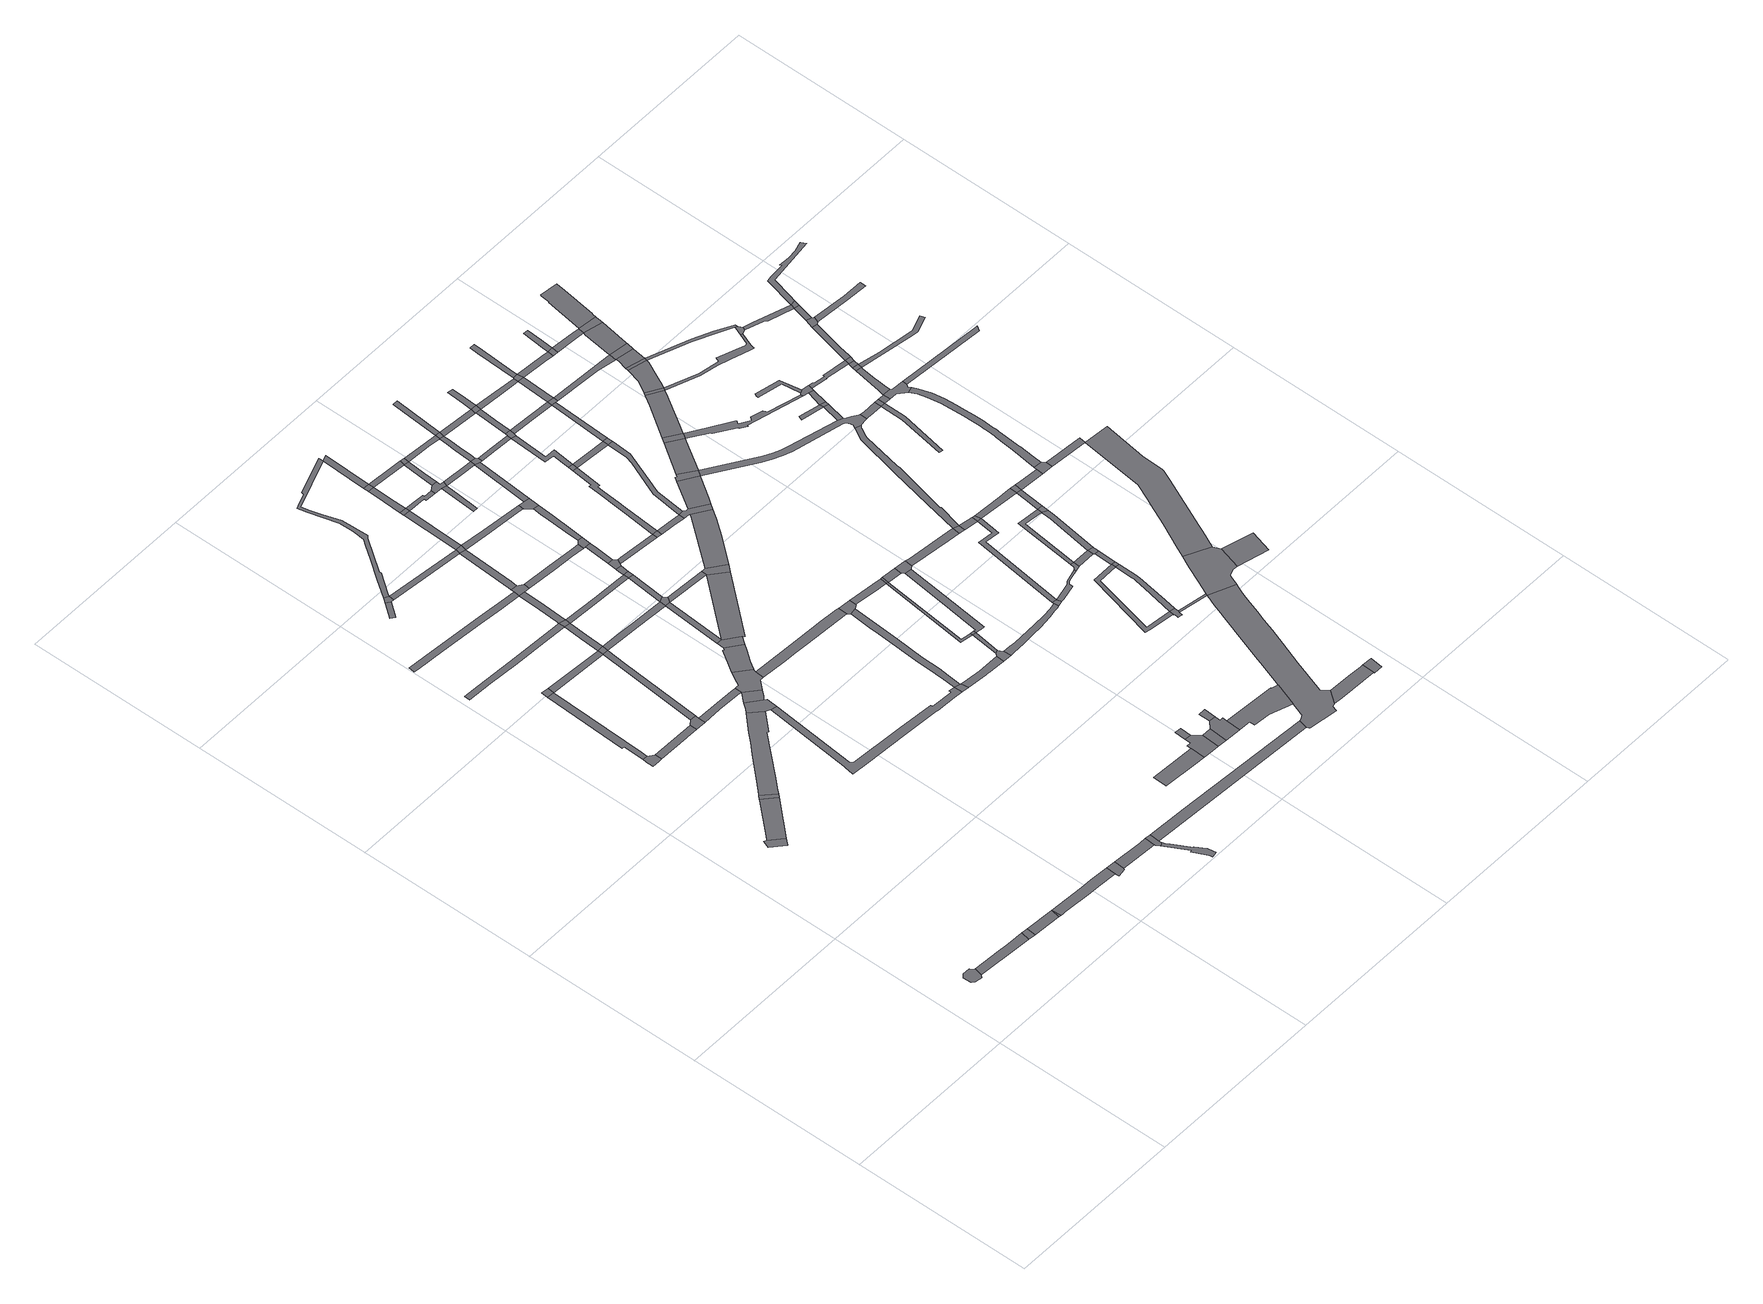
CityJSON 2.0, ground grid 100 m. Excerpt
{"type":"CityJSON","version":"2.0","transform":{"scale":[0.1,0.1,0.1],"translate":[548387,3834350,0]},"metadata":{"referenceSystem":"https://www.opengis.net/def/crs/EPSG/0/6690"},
"CityObjects":{
"road1":{"type":"Road","geometry":[{"type":"MultiSurface","lod":"1","boundaries":[[[0,1,2,3,4,5,6,7,8]]]}]},
"road2":{"type":"Road","attributes":{"RoadStructureAttribute.sectionType":"1"},"geometry":[{"type":"MultiSurface","lod":"1","boundaries":[[[9,10,6,5,11,12,13]]]}]},
"road3":{"type":"Road","geometry":[{"type":"MultiSurface","lod":"1","boundaries":[[[13,12,14,15]]]}]},
"road4":{"type":"Road","geometry":[{"type":"MultiSurface","lod":"1","boundaries":[[[16,17,18,19,20]]]}]},
"road5":{"type":"Road","attributes":{"RoadStructureAttribute.sectionType":"1"},"geometry":[{"type":"MultiSurface","lod":"1","boundaries":[[[15,14,21,22]]]}]},
"road6":{"type":"Road","geometry":[{"type":"MultiSurface","lod":"1","boundaries":[[[22,21,23]]]}]},
"road7":{"type":"Road","attributes":{"RoadStructureAttribute.sectionType":"1"},"geometry":[{"type":"MultiSurface","lod":"1","boundaries":[[[24,25,26,27,20,19,28,29]]]}]},
"road8":{"type":"Road","geometry":[{"type":"MultiSurface","lod":"1","boundaries":[[[30,31,32,33,34,35,36]]]}]},
"road9":{"type":"Road","geometry":[{"type":"MultiSurface","lod":"1","boundaries":[[[37,24,29,38]]]}]},
"road10":{"type":"Road","attributes":{"RoadStructureAttribute.sectionType":"1"},"geometry":[{"type":"MultiSurface","lod":"1","boundaries":[[[39,40,41,22,23,42,43,44,45,46,47]]]}]},
"road11":{"type":"Road","attributes":{"RoadStructureAttribute.sectionType":"1"},"geometry":[{"type":"MultiSurface","lod":"1","boundaries":[[[48,49,50,30,36,51,52]]]}]},
"road12":{"type":"Road","attributes":{"RoadStructureAttribute.sectionType":"1"},"geometry":[{"type":"MultiSurface","lod":"1","boundaries":[[[35,34,53,54,55,56]]]}]},
"road13":{"type":"Road","geometry":[{"type":"MultiSurface","lod":"1","boundaries":[[[57,58,48,52,59]]]}]},
"road14":{"type":"Road","attributes":{"RoadStructureAttribute.sectionType":"1"},"geometry":[{"type":"MultiSurface","lod":"1","boundaries":[[[60,61,62,63,64,65,37,38,66,67,68,69,70]]]}]},
"road15":{"type":"Road","geometry":[{"type":"MultiSurface","lod":"1","boundaries":[[[47,46,71,72,73,74]]]}]},
"road16":{"type":"Road","geometry":[{"type":"MultiSurface","lod":"1","boundaries":[[[75,56,55,76,77,78]]]}]},
"road17":{"type":"Road","attributes":{"RoadStructureAttribute.sectionType":"1"},"geometry":[{"type":"MultiSurface","lod":"1","boundaries":[[[79,80,81,82,83,84,85,86,87,88]]]}]},
"road18":{"type":"Road","attributes":{"RoadStructureAttribute.sectionType":"1"},"geometry":[{"type":"MultiSurface","lod":"1","boundaries":[[[59,52,89,90]]]}]},
"road19":{"type":"Road","attributes":{"RoadStructureAttribute.sectionType":"1"},"geometry":[{"type":"MultiSurface","lod":"1","boundaries":[[[91,74,73,92,93]]]}]},
"road20":{"type":"Road","attributes":{"RoadStructureAttribute.sectionType":"1"},"geometry":[{"type":"MultiSurface","lod":"1","boundaries":[[[94,95,96,97,98]]]}]},
"road21":{"type":"Road","attributes":{"RoadStructureAttribute.sectionType":"1"},"geometry":[{"type":"MultiSurface","lod":"1","boundaries":[[[99,100,101,102,103,104,105,106,107,108,109]]]}]},
"road22":{"type":"Road","geometry":[{"type":"MultiSurface","lod":"1","boundaries":[[[110,94,98,111,112]]]}]},
"road23":{"type":"Road","attributes":{"RoadStructureAttribute.sectionType":"1"},"geometry":[{"type":"MultiSurface","lod":"1","boundaries":[[[113,114,89,115,75,78]]]}]},
"road24":{"type":"Road","attributes":{"RoadStructureAttribute.sectionType":"1"},"geometry":[{"type":"MultiSurface","lod":"1","boundaries":[[[116,117,118,77,76,119,120,121,122]]]}]},
"road25":{"type":"Road","geometry":[{"type":"MultiSurface","lod":"1","boundaries":[[[93,92,123,124,125,126,127]]]}]},
"road26":{"type":"Road","attributes":{"RoadStructureAttribute.sectionType":"1"},"geometry":[{"type":"MultiSurface","lod":"1","boundaries":[[[128,129,130,131,132,133,125,124,134,135,136,137,138,139]]]}]},
"road27":{"type":"Road","geometry":[{"type":"MultiSurface","lod":"1","boundaries":[[[140,141,60,70,142,143,144,145,146,147]]]}]},
"road28":{"type":"Road","geometry":[{"type":"MultiSurface","lod":"1","boundaries":[[[90,89,114,148]]]}]},
"road29":{"type":"Road","attributes":{"RoadStructureAttribute.sectionType":"1"},"geometry":[{"type":"MultiSurface","lod":"1","boundaries":[[[121,140,147,149,150]]]}]},
"road30":{"type":"Road","attributes":{"RoadStructureAttribute.sectionType":"1"},"geometry":[{"type":"MultiSurface","lod":"1","boundaries":[[[87,151,90,148,152,153]]]}]},
"road31":{"type":"Road","geometry":[{"type":"MultiSurface","lod":"1","boundaries":[[[88,87,153,154]]]}]},
"road32":{"type":"Road","geometry":[{"type":"MultiSurface","lod":"1","boundaries":[[[155,156,157,158,122,121,150,159,160,161,162,163,164]]]}]},
"road33":{"type":"Road","attributes":{"RoadStructureAttribute.sectionType":"1"},"geometry":[{"type":"MultiSurface","lod":"1","boundaries":[[[112,111,165,166,167]]]}]},
"road34":{"type":"Road","attributes":{"RoadStructureAttribute.sectionType":"1"},"geometry":[{"type":"MultiSurface","lod":"1","boundaries":[[[108,168,169,88,154,170,171,172]]]}]},
"road35":{"type":"Road","attributes":{"RoadStructureAttribute.sectionType":"1"},"geometry":[{"type":"MultiSurface","lod":"1","boundaries":[[[143,173,174,175,176,177,178,179,180,181,182,183,184,185,186,187,188,189,190,191,192,193,194,195,144]]]}]},
"road36":{"type":"Road","geometry":[{"type":"MultiSurface","lod":"1","boundaries":[[[196,109,108,172,197,198,199]]]}]},
"road37":{"type":"Road","attributes":{"RoadStructureAttribute.sectionType":"1"},"geometry":[{"type":"MultiSurface","lod":"1","boundaries":[[[200,201,148,114,202,203,204,205]]]}]},
"road38":{"type":"Road","attributes":{"RoadStructureAttribute.sectionType":"1"},"geometry":[{"type":"MultiSurface","lod":"1","boundaries":[[[206,207,208,209,155,164,210,211,212]]]}]},
"road39":{"type":"Road","attributes":{"RoadStructureAttribute.sectionType":"1"},"geometry":[{"type":"MultiSurface","lod":"1","boundaries":[[[213,214,215,216,217,218,219,220,221,222,223,224,225,110,112,226,227,228,229,230,231,232,233,234,235,236]]]}]},
"road40":{"type":"Road","attributes":{"RoadStructureAttribute.sectionType":"1"},"geometry":[{"type":"MultiSurface","lod":"1","boundaries":[[[166,237,238,196,199,239,240]]]}]},
"road41":{"type":"Road","attributes":{"RoadStructureAttribute.sectionType":"1"},"geometry":[{"type":"MultiSurface","lod":"1","boundaries":[[[241,242,154,153,243,244,245,246]]]}]},
"road42":{"type":"Road","geometry":[{"type":"MultiSurface","lod":"1","boundaries":[[[247,248,206,212,249,250]]]}]},
"road43":{"type":"Road","geometry":[{"type":"MultiSurface","lod":"1","boundaries":[[[251,167,166,240]]]}]},
"road44":{"type":"Road","attributes":{"RoadStructureAttribute.sectionType":"1"},"geometry":[{"type":"MultiSurface","lod":"1","boundaries":[[[204,247,250,252]]]}]},
"road45":{"type":"Road","attributes":{"RoadStructureAttribute.sectionType":"1"},"geometry":[{"type":"MultiSurface","lod":"1","boundaries":[[[253,254,167,251,255,256,257]]]}]},
"road46":{"type":"Road","attributes":{"RoadStructureAttribute.sectionType":"1"},"geometry":[{"type":"MultiSurface","lod":"1","boundaries":[[[258,259,198,197,260,261,262,263]]]}]},
"road47":{"type":"Road","geometry":[{"type":"MultiSurface","lod":"1","boundaries":[[[264,205,204,252,265]]]}]},
"road48":{"type":"Road","attributes":{"RoadStructureAttribute.sectionType":"1"},"geometry":[{"type":"MultiSurface","lod":"1","boundaries":[[[266,267,268,269,270]]]}]},
"road49":{"type":"Road","attributes":{"RoadStructureAttribute.sectionType":"1"},"geometry":[{"type":"MultiSurface","lod":"1","boundaries":[[[271,272,273,274,162,161,275,276,277,278,279]]]}]},
"road50":{"type":"Road","attributes":{"RoadStructureAttribute.sectionType":"1"},"geometry":[{"type":"MultiSurface","lod":"1","boundaries":[[[280,127,126,281,282,283]]]}]},
"road51":{"type":"Road","geometry":[{"type":"MultiSurface","lod":"1","boundaries":[[[284,253,257,285]]]}]},
"road52":{"type":"Road","attributes":{"RoadStructureAttribute.sectionType":"1"},"geometry":[{"type":"MultiSurface","lod":"1","boundaries":[[[245,205,264,286]]]}]},
"road53":{"type":"Road","geometry":[{"type":"MultiSurface","lod":"1","boundaries":[[[185,184,287,288,289]]]}]},
"road54":{"type":"Road","attributes":{"RoadStructureAttribute.sectionType":"1"},"geometry":[{"type":"MultiSurface","lod":"1","boundaries":[[[290,291,284,285,292,293]]]}]},
"road55":{"type":"Road","geometry":[{"type":"MultiSurface","lod":"1","boundaries":[[[246,245,286,294]]]}]},
"road56":{"type":"Road","attributes":{"RoadStructureAttribute.sectionType":"1"},"geometry":[{"type":"MultiSurface","lod":"1","boundaries":[[[295,296,297,298,299,250,249,300,301,302,303,304,305]]]}]},
"road57":{"type":"Road","attributes":{"RoadStructureAttribute.sectionType":"1"},"geometry":[{"type":"MultiSurface","lod":"1","boundaries":[[[306,307,246,294,308]]]}]},
"road58":{"type":"Road","geometry":[{"type":"MultiSurface","lod":"1","boundaries":[[[309,290,293,310]]]}]},
"road59":{"type":"Road","attributes":{"RoadStructureAttribute.sectionType":"1"},"geometry":[{"type":"MultiSurface","lod":"1","boundaries":[[[311,312,251,240,313,314,315,316]]]}]},
"road60":{"type":"Road","attributes":{"RoadStructureAttribute.sectionType":"1"},"geometry":[{"type":"MultiSurface","lod":"1","boundaries":[[[317,318,319,285,257,320,321,322,323,324]]]}]},
"road61":{"type":"Road","attributes":{"RoadStructureAttribute.sectionType":"1"},"geometry":[{"type":"MultiSurface","lod":"1","boundaries":[[[265,252,325,295,326]]]}]},
"road62":{"type":"Road","geometry":[{"type":"MultiSurface","lod":"1","boundaries":[[[327,306,308,328,329,330]]]}]},
"road63":{"type":"Road","attributes":{"RoadStructureAttribute.sectionType":"1"},"geometry":[{"type":"MultiSurface","lod":"1","boundaries":[[[331,332,236,309,310]]]}]},
"road64":{"type":"Road","attributes":{"RoadStructureAttribute.sectionType":"1"},"geometry":[{"type":"MultiSurface","lod":"1","boundaries":[[[333,334,327,330,335,336]]]}]},
"road65":{"type":"Road","attributes":{"RoadStructureAttribute.sectionType":"1"},"geometry":[{"type":"MultiSurface","lod":"1","boundaries":[[[337,338,339,340,341,342,343,344,345,346,347,348,349,350,185,289]]]}]},
"road66":{"type":"Road","attributes":{"RoadStructureAttribute.sectionType":"1"},"geometry":[{"type":"MultiSurface","lod":"1","boundaries":[[[351,352,353,270,269,354,355,356,357]]]}]},
"road67":{"type":"Road","geometry":[{"type":"MultiSurface","lod":"1","boundaries":[[[358,263,262,333,336,359]]]}]},
"road68":{"type":"Road","attributes":{"RoadStructureAttribute.sectionType":"1"},"geometry":[{"type":"MultiSurface","lod":"1","boundaries":[[[360,361,362,363,288,287,364,365,366,367,368,369,370,371]]]}]},
"road69":{"type":"Road","geometry":[{"type":"MultiSurface","lod":"1","boundaries":[[[372,373,374,375,376,377,378]]]}]},
"road70":{"type":"Road","geometry":[{"type":"MultiSurface","lod":"1","boundaries":[[[379,380,351,357]]]}]},
"road71":{"type":"Road","attributes":{"RoadStructureAttribute.sectionType":"1"},"geometry":[{"type":"MultiSurface","lod":"1","boundaries":[[[381,310,293,382,383,384]]]}]},
"road72":{"type":"Road","geometry":[{"type":"MultiSurface","lod":"1","boundaries":[[[385,324,323,372,378,386,387,388]]]}]},
"road73":{"type":"Road","geometry":[{"type":"MultiSurface","lod":"1","boundaries":[[[356,355,389,390]]]}]},
"road74":{"type":"Road","attributes":{"RoadStructureAttribute.sectionType":"1"},"geometry":[{"type":"MultiSurface","lod":"1","boundaries":[[[391,329,328,392,393]]]}]},
"road75":{"type":"Road","attributes":{"RoadStructureAttribute.sectionType":"1"},"geometry":[{"type":"MultiSurface","lod":"1","boundaries":[[[394,395,396,397,358,359,398,399,400]]]}]},
"road76":{"type":"Road","attributes":{"RoadStructureAttribute.sectionType":"1"},"geometry":[{"type":"MultiSurface","lod":"1","boundaries":[[[383,401,385,388,402,403]]]}]},
"road77":{"type":"Road","geometry":[{"type":"MultiSurface","lod":"1","boundaries":[[[404,326,295,305,405,406]]]}]},
"road78":{"type":"Road","geometry":[{"type":"MultiSurface","lod":"1","boundaries":[[[316,315,394,400,407,408,409]]]}]},
"road79":{"type":"Road","geometry":[{"type":"MultiSurface","lod":"1","boundaries":[[[279,278,410,342,341,411,412,413,414]]]}]},
"road80":{"type":"Road","geometry":[{"type":"MultiSurface","lod":"1","boundaries":[[[384,383,403,415]]]}]},
"road81":{"type":"Road","geometry":[{"type":"MultiSurface","lod":"1","boundaries":[[[416,390,389,417,418,419,420,421]]]}]},
"road82":{"type":"Road","geometry":[{"type":"MultiSurface","lod":"1","boundaries":[[[422,423,424,425,371,370,426,427,428]]]}]},
"road83":{"type":"Road","attributes":{"RoadStructureAttribute.sectionType":"1"},"geometry":[{"type":"MultiSurface","lod":"1","boundaries":[[[429,386,378,430,431,432]]]}]},
"road84":{"type":"Road","geometry":[{"type":"MultiSurface","lod":"1","boundaries":[[[433,434,416,421]]]}]},
"road85":{"type":"Road","attributes":{"RoadStructureAttribute.sectionType":"1"},"geometry":[{"type":"MultiSurface","lod":"1","boundaries":[[[435,424,423,436]]]}]},
"road86":{"type":"Road","geometry":[{"type":"MultiSurface","lod":"1","boundaries":[[[393,392,437,438]]]}]},
"road87":{"type":"Road","attributes":{"RoadStructureAttribute.sectionType":"1"},"geometry":[{"type":"MultiSurface","lod":"1","boundaries":[[[431,409,408,439]]]}]},
"road88":{"type":"Road","geometry":[{"type":"MultiSurface","lod":"1","boundaries":[[[440,435,436,441]]]}]},
"road89":{"type":"Road","attributes":{"RoadStructureAttribute.sectionType":"1"},"geometry":[{"type":"MultiSurface","lod":"1","boundaries":[[[442,415,403,443,444,445]]]}]},
"road90":{"type":"Road","attributes":{"RoadStructureAttribute.sectionType":"1"},"geometry":[{"type":"MultiSurface","lod":"1","boundaries":[[[446,447,448,435,440,449,450]]]}]},
"road91":{"type":"Road","attributes":{"RoadStructureAttribute.sectionType":"1"},"geometry":[{"type":"MultiSurface","lod":"1","boundaries":[[[451,452,414,413,453,446,454]]]}]},
"road92":{"type":"Road","attributes":{"RoadStructureAttribute.sectionType":"1"},"geometry":[{"type":"MultiSurface","lod":"1","boundaries":[[[455,456,406,405,457,458,459]]]}]},
"road93":{"type":"Road","geometry":[{"type":"MultiSurface","lod":"1","boundaries":[[[432,431,439,460,461,462]]]}]},
"road94":{"type":"Road","attributes":{"RoadStructureAttribute.sectionType":"1"},"geometry":[{"type":"MultiSurface","lod":"1","boundaries":[[[463,438,437,464,465,466]]]}]},
"road95":{"type":"Road","attributes":{"RoadStructureAttribute.sectionType":"1"},"geometry":[{"type":"MultiSurface","lod":"1","boundaries":[[[467,468,469,470,471,472,393,438,473,474,475,476,477,478]]]}]},
"road96":{"type":"Road","attributes":{"RoadStructureAttribute.sectionType":"1"},"geometry":[{"type":"MultiSurface","lod":"1","boundaries":[[[444,479,480,481,432,462,482,483,484,485]]]}]},
"road97":{"type":"Road","geometry":[{"type":"MultiSurface","lod":"1","boundaries":[[[486,487,418,417,488,489,490,491,492]]]}]},
"road98":{"type":"Road","attributes":{"RoadStructureAttribute.sectionType":"1"},"geometry":[{"type":"MultiSurface","lod":"1","boundaries":[[[493,494,495,496,441,436,497,498,499,500,501]]]}]},
"road99":{"type":"Road","attributes":{"RoadStructureAttribute.sectionType":"1"},"geometry":[{"type":"MultiSurface","lod":"1","boundaries":[[[502,503,504,505,506,507,508,509,428,427,510,511,512,513,514,515,516,517,518,519]]]}]},
"road100":{"type":"Road","geometry":[{"type":"MultiSurface","lod":"1","boundaries":[[[445,444,485,520]]]}]},
"road101":{"type":"Road","geometry":[{"type":"MultiSurface","lod":"1","boundaries":[[[454,446,450,521]]]}]},
"road102":{"type":"Road","attributes":{"RoadStructureAttribute.sectionType":"1"},"geometry":[{"type":"MultiSurface","lod":"1","boundaries":[[[522,461,460,523,524,525]]]}]},
"road103":{"type":"Road","attributes":{"RoadStructureAttribute.sectionType":"1"},"geometry":[{"type":"MultiSurface","lod":"1","boundaries":[[[521,450,526,527,528,529,530]]]}]},
"road104":{"type":"Road","geometry":[{"type":"MultiSurface","lod":"1","boundaries":[[[531,532,533,534,466,465,535,455,459,536,537]]]}]},
"road105":{"type":"Road","attributes":{"RoadStructureAttribute.sectionType":"1"},"geometry":[{"type":"MultiSurface","lod":"1","boundaries":[[[538,539,445,520,540]]]}]},
"road106":{"type":"Road","geometry":[{"type":"MultiSurface","lod":"1","boundaries":[[[541,467,478,542]]]}]},
"road107":{"type":"Road","attributes":{"RoadStructureAttribute.sectionType":"1"},"geometry":[{"type":"MultiSurface","lod":"1","boundaries":[[[524,543,544,545,541,542,546,547,548,549]]]}]},
"road108":{"type":"Road","attributes":{"RoadStructureAttribute.sectionType":"1"},"geometry":[{"type":"MultiSurface","lod":"1","boundaries":[[[550,520,485,551,552,553]]]}]},
"road109":{"type":"Road","geometry":[{"type":"MultiSurface","lod":"1","boundaries":[[[530,529,554,493,501,555,556,557]]]}]},
"road110":{"type":"Road","geometry":[{"type":"MultiSurface","lod":"1","boundaries":[[[558,559,525,524,549,560,561]]]}]},
"road111":{"type":"Road","attributes":{"RoadStructureAttribute.sectionType":"1"},"geometry":[{"type":"MultiSurface","lod":"1","boundaries":[[[562,563,564,565,566,567,568,466,534,569,570,571,572,573]]]}]},
"road112":{"type":"Road","attributes":{"RoadStructureAttribute.sectionType":"1"},"geometry":[{"type":"MultiSurface","lod":"1","boundaries":[[[574,537,536,575,576,577]]]}]},
"road113":{"type":"Road","attributes":{"RoadStructureAttribute.sectionType":"1"},"geometry":[{"type":"MultiSurface","lod":"1","boundaries":[[[578,542,478,579,562,580]]]}]},
"road114":{"type":"Road","attributes":{"RoadStructureAttribute.sectionType":"1"},"geometry":[{"type":"MultiSurface","lod":"1","boundaries":[[[581,582,558,561,583,584]]]}]},
"road115":{"type":"Road","geometry":[{"type":"MultiSurface","lod":"1","boundaries":[[[585,502,519,586,587]]]}]},
"road116":{"type":"Road","geometry":[{"type":"MultiSurface","lod":"1","boundaries":[[[553,552,581,584,588]]]}]},
"road117":{"type":"Road","geometry":[{"type":"MultiSurface","lod":"1","boundaries":[[[589,590,591,574,577,592]]]}]},
"road118":{"type":"Road","geometry":[{"type":"MultiSurface","lod":"1","boundaries":[[[593,594,595,596,597,553,588]]]}]},
"road119":{"type":"Road","attributes":{"RoadStructureAttribute.sectionType":"1"},"geometry":[{"type":"MultiSurface","lod":"1","boundaries":[[[598,561,560,599,600,601]]]}]},
"road120":{"type":"Road","attributes":{"RoadStructureAttribute.sectionType":"1"},"geometry":[{"type":"MultiSurface","lod":"1","boundaries":[[[602,603,604,605,606,607,608,609,610]]]}]},
"road121":{"type":"Road","geometry":[{"type":"MultiSurface","lod":"1","boundaries":[[[580,562,573,611,612]]]}]},
"road122":{"type":"Road","attributes":{"RoadStructureAttribute.sectionType":"1"},"geometry":[{"type":"MultiSurface","lod":"1","boundaries":[[[613,557,556,614,615,616,617,618]]]}]},
"road123":{"type":"Road","attributes":{"RoadStructureAttribute.sectionType":"1"},"geometry":[{"type":"MultiSurface","lod":"1","boundaries":[[[619,620,621,622,623,624,625,626,627,628,629,630,492,491,631,632,633,634,635,283,282,636,637,638,639,640,641,607,606,642,643,644,645,646,647,648,649,650,651,652]]]}]},
"road124":{"type":"Road","attributes":{"RoadStructureAttribute.sectionType":"1"},"geometry":[{"type":"MultiSurface","lod":"1","boundaries":[[[653,654,655,587,586,656,657,658,659,660,661]]]}]},
"road125":{"type":"Road","attributes":{"RoadStructureAttribute.sectionType":"1"},"geometry":[{"type":"MultiSurface","lod":"1","boundaries":[[[662,589,592,663,664,665]]]}]},
"road126":{"type":"Road","attributes":{"RoadStructureAttribute.sectionType":"1"},"geometry":[{"type":"MultiSurface","lod":"1","boundaries":[[[600,666,580,612,667]]]}]},
"road127":{"type":"Road","attributes":{"RoadStructureAttribute.sectionType":"1"},"geometry":[{"type":"MultiSurface","lod":"1","boundaries":[[[668,588,584,669,670,671,672]]]}]},
"road128":{"type":"Road","attributes":{"RoadStructureAttribute.sectionType":"1"},"geometry":[{"type":"MultiSurface","lod":"1","boundaries":[[[673,674,675,676,677,678,679,680,681]]]}]},
"road129":{"type":"Road","geometry":[{"type":"MultiSurface","lod":"1","boundaries":[[[677,676,682,683,684,685,686,687,688,689]]]}]},
"road130":{"type":"Road","attributes":{"RoadStructureAttribute.sectionType":"1"},"geometry":[{"type":"MultiSurface","lod":"1","boundaries":[[[690,691,692,585,587,693,694,695]]]}]},
"road131":{"type":"Road","geometry":[{"type":"MultiSurface","lod":"1","boundaries":[[[601,600,667,696,697]]]}]},
"road132":{"type":"Road","geometry":[{"type":"MultiSurface","lod":"1","boundaries":[[[698,662,665,699]]]}]},
"road133":{"type":"Road","geometry":[{"type":"MultiSurface","lod":"1","boundaries":[[[610,609,700,701,702]]]}]},
"road134":{"type":"Road","geometry":[{"type":"MultiSurface","lod":"1","boundaries":[[[618,617,703,704]]]}]},
"road135":{"type":"Road","geometry":[{"type":"MultiSurface","lod":"1","boundaries":[[[705,706,653,661,707,708]]]}]},
"road136":{"type":"Road","attributes":{"RoadStructureAttribute.sectionType":"1"},"geometry":[{"type":"MultiSurface","lod":"1","boundaries":[[[671,601,697,709,710]]]}]},
"road137":{"type":"Road","attributes":{"RoadStructureAttribute.sectionType":"1"},"geometry":[{"type":"MultiSurface","lod":"1","boundaries":[[[680,711,712,713,714,715,677,689,716,717,718,719,720]]]}]},
"road138":{"type":"Road","attributes":{"RoadStructureAttribute.sectionType":"1"},"geometry":[{"type":"MultiSurface","lod":"1","boundaries":[[[688,687,619,721]]]}]},
"road139":{"type":"Road","geometry":[{"type":"MultiSurface","lod":"1","boundaries":[[[722,723,724,672,671,710]]]}]},
"road140":{"type":"Road","attributes":{"RoadStructureAttribute.sectionType":"1"},"geometry":[{"type":"MultiSurface","lod":"1","boundaries":[[[725,704,703,726,690,727]]]}]},
"road141":{"type":"Road","attributes":{"RoadStructureAttribute.sectionType":"1"},"geometry":[{"type":"MultiSurface","lod":"1","boundaries":[[[708,707,728,729]]]}]},
"road142":{"type":"Road","geometry":[{"type":"MultiSurface","lod":"1","boundaries":[[[681,680,720,730]]]}]},
"road143":{"type":"Road","attributes":{"RoadStructureAttribute.sectionType":"1"},"geometry":[{"type":"MultiSurface","lod":"1","boundaries":[[[731,732,733,734,735,723,722]]]}]},
"road144":{"type":"Road","geometry":[{"type":"MultiSurface","lod":"1","boundaries":[[[727,690,695,736]]]}]},
"road145":{"type":"Road","attributes":{"RoadStructureAttribute.sectionType":"1"},"geometry":[{"type":"MultiSurface","lod":"1","boundaries":[[[737,738,698,699,739,740,741,742,743]]]}]},
"road146":{"type":"Road","attributes":{"RoadStructureAttribute.sectionType":"1"},"geometry":[{"type":"MultiSurface","lod":"1","boundaries":[[[744,745,681,730,746]]]}]},
"road147":{"type":"Road","geometry":[{"type":"MultiSurface","lod":"1","boundaries":[[[729,728,744,746,747,748]]]}]},
"road148":{"type":"Road","attributes":{"RoadStructureAttribute.sectionType":"1"},"geometry":[{"type":"MultiSurface","lod":"1","boundaries":[[[749,705,708,750,751,752]]]}]},
"road149":{"type":"Road","attributes":{"RoadStructureAttribute.sectionType":"1"},"geometry":[{"type":"MultiSurface","lod":"1","boundaries":[[[753,754,755,756,592,577,757,758,759,760,761,762,763,764,765,766,767,768,769,770,771,772,773,774,775,776,777]]]}]},
"road150":{"type":"Road","attributes":{"RoadStructureAttribute.sectionType":"1"},"geometry":[{"type":"MultiSurface","lod":"1","boundaries":[[[778,722,710,779,780,781]]]}]},
"road151":{"type":"Road","attributes":{"RoadStructureAttribute.sectionType":"1"},"geometry":[{"type":"MultiSurface","lod":"1","boundaries":[[[782,783,784,697,696,785,786,787,788]]]}]},
"road152":{"type":"Road","attributes":{"RoadStructureAttribute.sectionType":"1"},"geometry":[{"type":"MultiSurface","lod":"1","boundaries":[[[751,789,790,791,729,748,792,793]]]}]},
"road153":{"type":"Road","attributes":{"RoadStructureAttribute.sectionType":"1"},"geometry":[{"type":"MultiSurface","lod":"1","boundaries":[[[767,794,795,796,797,798,799,618,704,800,801,802,803,804,805,806,807,808,809,810,811,812,813,814,768]]]}]},
"road154":{"type":"Road","attributes":{"RoadStructureAttribute.sectionType":"1"},"geometry":[{"type":"MultiSurface","lod":"1","boundaries":[[[815,816,736,695,817,818]]]}]},
"road155":{"type":"Road","geometry":[{"type":"MultiSurface","lod":"1","boundaries":[[[819,737,743,820]]]}]},
"road156":{"type":"Road","geometry":[{"type":"MultiSurface","lod":"1","boundaries":[[[821,822,823,824,825,826,827,721,619,652,828,829,830,831,832,833,834]]]}]},
"road157":{"type":"Road","attributes":{"RoadStructureAttribute.sectionType":"1"},"geometry":[{"type":"MultiSurface","lod":"1","boundaries":[[[835,836,837,838,839,840,841,842,843,844,699,665,845,846,847,848,849,850,851,852,853,854,855]]]}]},
"road158":{"type":"Road","geometry":[{"type":"MultiSurface","lod":"1","boundaries":[[[856,781,780,857]]]}]},
"road159":{"type":"Road","geometry":[{"type":"MultiSurface","lod":"1","boundaries":[[[752,751,793,858]]]}]},
"road160":{"type":"Road","attributes":{"RoadStructureAttribute.sectionType":"1"},"geometry":[{"type":"MultiSurface","lod":"1","boundaries":[[[859,860,861,819,820,862,863,864,865,866]]]}]},
"road161":{"type":"Road","geometry":[{"type":"MultiSurface","lod":"1","boundaries":[[[867,868,869,870,871,781,856]]]}]},
"road162":{"type":"Road","attributes":{"RoadStructureAttribute.sectionType":"1"},"geometry":[{"type":"MultiSurface","lod":"1","boundaries":[[[817,872,752,858,873]]]}]},
"road163":{"type":"Road","geometry":[{"type":"MultiSurface","lod":"1","boundaries":[[[818,817,873,874]]]}]},
"road164":{"type":"Road","geometry":[{"type":"MultiSurface","lod":"1","boundaries":[[[875,859,866,876]]]}]},
"road165":{"type":"Road","attributes":{"RoadStructureAttribute.sectionType":"1"},"geometry":[{"type":"MultiSurface","lod":"1","boundaries":[[[877,856,857,878,879,880]]]}]},
"road166":{"type":"Road","attributes":{"RoadStructureAttribute.sectionType":"1"},"geometry":[{"type":"MultiSurface","lod":"1","boundaries":[[[881,882,875,876,883]]]}]},
"road167":{"type":"Road","geometry":[{"type":"MultiSurface","lod":"1","boundaries":[[[788,787,881,883,884]]]}]},
"road168":{"type":"Road","geometry":[{"type":"MultiSurface","lod":"1","boundaries":[[[885,886,887,888]]]}]},
"road169":{"type":"Road","attributes":{"RoadStructureAttribute.sectionType":"1"},"geometry":[{"type":"MultiSurface","lod":"1","boundaries":[[[889,890,874,873,891,892,893,894]]]}]},
"road170":{"type":"Road","attributes":{"RoadStructureAttribute.sectionType":"1"},"geometry":[{"type":"MultiSurface","lod":"1","boundaries":[[[833,832,895,896]]]}]},
"road171":{"type":"Road","attributes":{"RoadStructureAttribute.sectionType":"1"},"geometry":[{"type":"MultiSurface","lod":"1","boundaries":[[[879,897,898,788,884,899,900]]]}]},
"road172":{"type":"Road","geometry":[{"type":"MultiSurface","lod":"1","boundaries":[[[887,777,776,901]]]}]},
"road173":{"type":"Road","attributes":{"RoadStructureAttribute.sectionType":"1"},"geometry":[{"type":"MultiSurface","lod":"1","boundaries":[[[902,903,904,905,906,907,908]]]}]},
"road174":{"type":"Road","geometry":[{"type":"MultiSurface","lod":"1","boundaries":[[[888,887,901,909]]]}]},
"road175":{"type":"Road","attributes":{"RoadStructureAttribute.sectionType":"1"},"geometry":[{"type":"MultiSurface","lod":"1","boundaries":[[[910,911,912,913,914,820,743,915,916,917,918,919,920,921,922,923,924]]]}]},
"road176":{"type":"Road","geometry":[{"type":"MultiSurface","lod":"1","boundaries":[[[880,879,900,925,926,927]]]}]},
"road177":{"type":"Road","attributes":{"RoadStructureAttribute.sectionType":"1"},"geometry":[{"type":"MultiSurface","lod":"1","boundaries":[[[928,888,909,929]]]}]},
"road178":{"type":"Road","attributes":{"RoadStructureAttribute.sectionType":"1"},"geometry":[{"type":"MultiSurface","lod":"1","boundaries":[[[930,931,932,933,934,935,936]]]}]},
"road179":{"type":"Road","geometry":[{"type":"MultiSurface","lod":"1","boundaries":[[[908,907,855,854,937,928,929,938,939]]]}]},
"road180":{"type":"Road","geometry":[{"type":"MultiSurface","lod":"1","boundaries":[[[940,894,893,941,942,943,944]]]}]},
"road181":{"type":"Road","geometry":[{"type":"MultiSurface","lod":"1","boundaries":[[[945,772,771,946,947,948,930,949]]]}]},
"road182":{"type":"Road","attributes":{"RoadStructureAttribute.sectionType":"1"},"geometry":[{"type":"MultiSurface","lod":"1","boundaries":[[[950,951,952,953,927,926,954,955,956,957]]]}]},
"road183":{"type":"Road","attributes":{"RoadStructureAttribute.sectionType":"1"},"geometry":[{"type":"MultiSurface","lod":"1","boundaries":[[[958,959,960,961,962,963,821,834,964,965,966,967,968,969,970,971]]]}]},
"road184":{"type":"Road","attributes":{"RoadStructureAttribute.sectionType":"1"},"geometry":[{"type":"MultiSurface","lod":"1","boundaries":[[[972,973,974,975,876,866,976,977,978,979]]]}]},
"road185":{"type":"Road","geometry":[{"type":"MultiSurface","lod":"1","boundaries":[[[949,930,936,980]]]}]},
"road186":{"type":"Road","geometry":[{"type":"MultiSurface","lod":"1","boundaries":[[[981,980,936,982,983]]]}]},
"road187":{"type":"Road","attributes":{"RoadStructureAttribute.sectionType":"1"},"geometry":[{"type":"MultiSurface","lod":"1","boundaries":[[[984,985,986,987,988,989,990,991,992,993,994,995,996,997,998,999,1000,1001,1002,1003,1004,1005,1006,1007,1008,1009,1010,1011,1012,940,944]]]}]},
"road188":{"type":"Road","attributes":{"RoadStructureAttribute.sectionType":"1"},"geometry":[{"type":"MultiSurface","lod":"1","boundaries":[[[942,941,1013,1014,958,1015]]]}]},
"road189":{"type":"Road","attributes":{"RoadStructureAttribute.sectionType":"1"},"geometry":[{"type":"MultiSurface","lod":"1","boundaries":[[[1016,1017,1018,1019,939,938,1020,1021,1022,1023,1024]]]}]},
"road190":{"type":"Road","geometry":[{"type":"MultiSurface","lod":"1","boundaries":[[[983,982,1025,999,998,1026,1027,1028,1029,1030,1031]]]}]},
"road191":{"type":"Road","attributes":{"RoadStructureAttribute.sectionType":"1"},"geometry":[{"type":"MultiSurface","lod":"1","boundaries":[[[1032,1033,983,1031,1034,1035,1036,1037,1038,1039]]]}]},
"road192":{"type":"Road","geometry":[{"type":"MultiSurface","lod":"1","boundaries":[[[978,1040,924,923,1041,1042,979]]]}]},
"road193":{"type":"Road","geometry":[{"type":"MultiSurface","lod":"1","boundaries":[[[1043,1032,1039,1044]]]}]},
"road194":{"type":"Road","attributes":{"RoadStructureAttribute.sectionType":"1"},"geometry":[{"type":"MultiSurface","lod":"1","boundaries":[[[1023,1043,1044,1045]]]}]},
"road195":{"type":"Road","geometry":[{"type":"MultiSurface","lod":"1","boundaries":[[[1024,1023,1045,1046]]]}]},
"road196":{"type":"Road","attributes":{"RoadStructureAttribute.sectionType":"1"},"geometry":[{"type":"MultiSurface","lod":"1","boundaries":[[[1047,1024,1046,1048,1049,1050]]]}]},
"road197":{"type":"Road","attributes":{"RoadStructureAttribute.sectionType":"1"},"geometry":[{"type":"MultiSurface","lod":"1","boundaries":[[[1051,1052,1042,1041,1053,1054,1055,1056]]]}]},
"road198":{"type":"Road","geometry":[{"type":"MultiSurface","lod":"1","boundaries":[[[1057,1047,1050,1058,1059,1060]]]}]},
"road199":{"type":"Road","attributes":{"RoadStructureAttribute.sectionType":"1"},"geometry":[{"type":"MultiSurface","lod":"1","boundaries":[[[1061,1062,1044,1039,1063,1064,1065,1066]]]}]},
"road200":{"type":"Road","attributes":{"RoadStructureAttribute.sectionType":"1"},"geometry":[{"type":"MultiSurface","lod":"1","boundaries":[[[1055,1057,1060,1067]]]}]},
"road201":{"type":"Road","attributes":{"RoadStructureAttribute.sectionType":"1"},"geometry":[{"type":"MultiSurface","lod":"1","boundaries":[[[1068,1029,1028,1069,1070]]]}]},
"road202":{"type":"Road","geometry":[{"type":"MultiSurface","lod":"1","boundaries":[[[1071,1056,1055,1067]]]}]},
"road203":{"type":"Road","attributes":{"RoadStructureAttribute.sectionType":"1"},"geometry":[{"type":"MultiSurface","lod":"1","boundaries":[[[1072,1059,1058,1073,1074,1075]]]}]},
"road204":{"type":"Road","attributes":{"RoadStructureAttribute.sectionType":"1"},"geometry":[{"type":"MultiSurface","lod":"1","boundaries":[[[1076,1077,1078,1079,1080,1081,1082,1083,1056,1071,1084,1085,1086]]]}]}
},
"vertices":[
[219,409,0],[199,394,0],[202,346,0],[217,336,0],[255,329,0],[267,342,0],[279,387,0],[259,407,0],[259,408,0],
[495,374,0],[435,378,0],[514,324,0],[577,320,0],[587,370,0],
[620,315,0],[623,368,0],
[250,1646,0],[235,1607,0],[302,1546,0],[331,1578,0],[264,1639,0],
[775,305,0],[785,358,0],
[790,304,0],
[436,1832,0],[432,1827,0],[282,1659,0],[265,1641,0],[405,1660,0],[505,1770,0],
[276,2401,0],[275,2376,0],[274,2337,0],[317,2337,0],[335,2337,0],[335,2377,0],[304,2399,0],
[452,1849,0],[520,1787,0],
[1046,342,0],[1004,344,0],[984,345,0],[802,303,0],[818,302,0],[986,291,0],[1038,288,0],[1148,281,0],[1151,335,0],
[286,2986,0],[268,2519,0],[281,2519,0],[306,2434,0],[326,2984,0],
[511,2335,0],[518,2335,0],[579,2334,0],[579,2374,0],
[302,3024,0],[289,3025,0],[329,3022,0],
[807,2229,0],[721,2139,0],[680,2092,0],[631,2041,0],[500,1899,0],[458,1855,0],[533,1802,0],[585,1860,0],[777,2077,0],[783,2071,0],[871,2169,0],
[1151,259,0],[1195,266,0],[1200,276,0],[1204,332,0],
[607,2395,0],[639,2334,0],[639,2372,0],[641,2392,0],
[646,3249,0],[344,3265,0],[132,3276,0],[41,3281,0],[39,3250,0],[181,3242,0],[344,3232,0],[571,3219,0],[671,3213,0],[671,3248,0],
[656,2968,0],[658,3000,0],
[1370,321,0],[1402,263,0],[1405,320,0],
[246,3940,0],[202,3880,0],[187,3860,0],[209,3843,0],[269,3923,0],
[628,3538,0],[462,3553,0],[155,3580,0],[11,3593,0],[8,3558,0],[31,3556,0],[195,3542,0],[437,3520,0],[568,3508,0],[683,3498,0],[686,3533,0],
[265,3965,0],[286,3921,0],[290,3953,0],
[679,2855,0],[689,2968,0],[643,2814,0],
[879,2367,0],[767,2371,0],[646,2372,0],[744,2334,0],[879,2329,0],[889,2327,0],[890,2367,0],
[1405,257,0],[1417,236,0],[1435,246,0],[1434,260,0],[1438,318,0],
[1543,62,0],[1542,63,0],[1512,115,0],[1509,114,0],[1453,211,0],[1441,232,0],[1488,109,0],[1477,106,0],[1513,39,0],[1516,32,0],[1520,8,0],[1552,13,0],
[847,2277,0],[824,2247,0],[886,2161,0],[897,2155,0],[928,2148,0],[934,2208,0],[932,2209,0],[920,2218,0],
[691,3000,0],
[936,2233,0],[963,2265,0],
[665,3107,0],[697,3105,0],[704,3208,0],
[706,3238,0],
[956,2444,0],[933,2403,0],[914,2366,0],[902,2366,0],[1004,2313,0],[1015,2312,0],[1026,2311,0],[1030,2362,0],[1034,2376,0],[1035,2379,0],
[467,3903,0],[705,3878,0],[712,3905,0],
[677,3372,0],[672,3259,0],[708,3274,0],[712,3370,0],[718,3496,0],
[896,2152,0],[845,1667,0],[843,1653,0],[841,1637,0],[837,1607,0],[838,1607,0],[939,1599,0],[1172,1583,0],[1383,1567,0],[1394,1566,0],[1505,1559,0],[1553,1555,0],[1549,1602,0],[1519,1604,0],[1518,1595,0],[1518,1591,0],[1397,1600,0],[1395,1600,0],[1395,1612,0],[1191,1628,0],[894,1650,0],[883,1663,0],[882,1665,0],
[687,3550,0],[748,3493,0],[751,3528,0],[723,3548,0],
[895,2989,0],[803,2994,0],[775,2963,0],[896,2955,0],[1074,2944,0],[1076,2979,0],
[1047,2569,0],[1039,2558,0],[1033,2563,0],[983,2485,0],[1063,2423,0],[1106,2482,0],[1127,2510,0],
[733,4759,0],[521,4680,0],[519,4665,0],[446,4638,0],[433,4632,0],[432,4632,0],[445,4580,0],[489,4422,0],[491,4343,0],[483,4273,0],[460,4239,0],[413,4172,0],[333,4061,0],[294,3960,0],[378,4077,0],[375,4086,0],[502,4263,0],[516,4275,0],[510,4427,0],[494,4474,0],[478,4522,0],[460,4579,0],[449,4625,0],[734,4733,0],
[704,3867,0],[687,3567,0],[725,3585,0],[740,3873,0],
[1060,3219,0],[899,3227,0],[897,3197,0],[1022,3191,0],[1094,3187,0],[1094,3217,0],
[1050,2611,0],[1049,2593,0],[1157,2551,0],[1080,2610,0],
[747,3906,0],
[1101,2944,0],
[720,4227,0],[717,4093,0],[747,3924,0],[752,4084,0],[756,4226,0],
[1061,3503,0],[917,3515,0],[915,3480,0],[1028,3471,0],[1101,3465,0],[1103,3499,0],
[1106,2992,0],[1119,2972,0],
[1720,537,0],[1718,458,0],[1911,445,0],[1967,442,0],[1971,524,0],
[1569,2331,0],[1454,2338,0],[1434,2339,0],[1236,2349,0],[1162,2302,0],[1243,2297,0],[1309,2294,0],[1577,2277,0],[1580,2329,0],
[1662,304,0],[1440,260,0],[2416,206,0],[2427,256,0],
[721,4252,0],[756,4251,0],
[1122,3184,0],
[1593,1551,0],[1588,1593,0],[1584,1593,0],
[726,4449,0],[724,4352,0],[757,4350,0],[759,4448,0],
[1124,3214,0],
[1343,2926,0],[1342,2925,0],[1341,2924,0],[1340,2923,0],[1086,2617,0],[1161,2548,0],[1162,2547,0],[1167,2543,0],[1171,2547,0],[1278,2675,0],[1428,2856,0],
[1098,3265,0],[1096,3245,0],[1128,3262,0],
[727,4479,0],[761,4478,0],
[1097,3867,0],[886,3890,0],[893,3858,0],[1082,3840,0],[1106,3836,0],[1110,3866,0],
[871,4234,0],[871,4244,0],[854,4245,0],[854,4224,0],[856,4224,0],[856,4212,0],[915,4208,0],[916,4232,0],
[1342,2927,0],[1344,2958,0],
[1102,3317,0],[1136,3275,0],[1148,3300,0],[1133,3315,0],
[769,4747,0],[770,4747,0],
[1114,3464,0],[1110,3423,0],[1142,3433,0],[1144,3462,0],
[1591,1672,0],[1595,1732,0],[1597,1836,0],[1611,1999,0],[1626,2267,0],[1591,2260,0],[1581,2130,0],[1581,2126,0],[1578,2083,0],[1561,1824,0],[1561,1790,0],[1560,1721,0],[1558,1672,0],[1553,1601,0],
[1996,580,0],[1995,547,0],[1972,548,0],[2025,438,0],[2061,436,0],[2066,536,0],[2031,579,0],
[1121,3517,0],[1148,3515,0],
[1731,1579,0],[1705,1579,0],[1683,1581,0],[1598,1591,0],[1595,1551,0],[1618,1549,0],[1705,1541,0],[1730,1539,0],[1731,1539,0],[1753,1537,0],[1824,1534,0],[1825,1578,0],
[959,4205,0],[957,4180,0],[953,4112,0],[946,4000,0],[971,4000,0],[981,4126,0],[986,4198,0],
[2034,642,0],[1999,644,0],
[927,4466,0],[910,4437,0],[959,4433,0],[966,4463,0],
[946,4250,0],[997,4226,0],[974,4228,0],[975,4248,0],
[2114,433,0],[2120,535,0],
[1167,3298,0],[1373,3251,0],[1375,3280,0],
[1137,3800,0],[1133,3752,0],[1131,3704,0],[1123,3562,0],[1154,3592,0],[1163,3707,0],[1170,3797,0],
[952,4334,0],[980,4331,0],[987,4430,0],
[1362,2957,0],[1457,2891,0],[1368,2957,0],
[1171,3810,0],[1175,3860,0],[1142,3862,0],
[1590,2262,0],[1628,2268,0],[1648,2281,0],[1650,2283,0],[1651,2321,0],
[989,4458,0],
[2157,569,0],[2205,429,0],[2209,511,0],[2211,537,0],[2191,537,0],[2193,567,0],
[1867,1579,0],[1855,1600,0],[1837,1592,0],[1827,1579,0],[1839,1533,0],[1875,1532,0],[1870,1575,0],
[1150,4214,0],[1102,4190,0],[1169,4185,0],[1174,4212,0],
[2196,633,0],[2157,635,0],
[1856,1750,0],[1876,1747,0],
[1400,3248,0],[1403,3277,0],
[1199,4175,0],
[1857,1764,0],[1877,1761,0],
[1131,4447,0],[1120,4420,0],[1189,4415,0],[1194,4442,0],
[1840,2261,0],[1790,1814,0],[1785,1762,0],[1798,1772,0],[1852,2260,0],
[1796,2306,0],[1795,2306,0],[1792,2266,0],[1846,2301,0],
[1581,3230,0],[1572,3216,0],[1571,3030,0],[1639,3121,0],[1672,3169,0],
[1210,4175,0],[1211,4200,0],[1204,4210,0],
[1479,3271,0],[1475,3241,0],[1544,3234,0],[1546,3266,0],
[1436,3815,0],[1424,3695,0],[1411,3695,0],[1406,3639,0],[1396,3518,0],[1391,3464,0],[1420,3485,0],[1423,3528,0],[1431,3622,0],[1434,3665,0],[1447,3665,0],[1463,3813,0],
[1186,4368,0],[1181,4312,0],[1175,4227,0],[1206,4243,0],[1209,4309,0],[1213,4380,0],[1214,4410,0],
[2495,486,0],[2496,489,0],[2271,425,0],[2272,395,0],[2367,388,0],[2487,345,0],[2532,475,0],
[1945,2237,0],[1919,2019,0],[1889,1773,0],[1888,1760,0],[1887,1746,0],[1908,1743,0],[1928,1741,0],[1959,2014,0],[1983,2231,0],
[2247,1592,0],[2238,1590,0],[2206,1584,0],[2162,1578,0],[2091,1575,0],[1992,1572,0],[1947,1571,0],[1912,1573,0],[1903,1533,0],[1924,1533,0],[1974,1535,0],[2036,1539,0],[2103,1542,0],[2124,1545,0],[2172,1552,0],[2210,1558,0],[2235,1562,0],[2252,1566,0],
[1219,4440,0],
[1856,2300,0],
[1307,4195,0],[1306,4170,0],[1404,4165,0],[1405,4190,0],
[1857,2259,0],[1866,2258,0],[1926,2251,0],[1933,2250,0],[1937,2292,0],
[1593,3258,0],[1583,3259,0],[1575,3267,0],[1573,3269,0],[1574,3231,0],[1693,3200,0],[1600,3258,0],
[1213,4717,0],[1208,4641,0],[1241,4715,0],
[1439,3846,0],[1467,3843,0],
[1394,3950,0],[1449,3945,0],[1443,3886,0],[1474,3919,0],[1479,3968,0],[1421,3970,0],[1433,4157,0],
[1327,4431,0],[1270,4405,0],[1417,4393,0],[1424,4422,0],
[1946,2238,0],[1984,2232,0],[2000,2243,0],[2004,2285,0],
[1410,4202,0],[1409,4190,0],[1434,4172,0],[1439,4200,0],
[1665,3797,0],[1664,3767,0],[1661,3682,0],[1649,3642,0],[1598,3518,0],[1580,3474,0],[1566,3441,0],[1589,3434,0],[1595,3450,0],[1618,3506,0],[1689,3685,0],[1694,3796,0],
[1697,3411,0],[1714,3231,0],[1787,3342,0],[1793,3350,0],
[1545,3838,0],[1542,3807,0],[1667,3830,0],
[1422,4392,0],[1416,4293,0],[1445,4292,0],[1452,4390,0],
[2248,1602,0],[2280,1572,0],[2274,1598,0],
[1457,4420,0],
[1729,3440,0],[1720,3427,0],[1712,3433,0],[1814,3379,0],
[1457,4428,0],[1459,4489,0],[1463,4570,0],[1433,4572,0],[1427,4475,0],
[1565,4192,0],[1565,4165,0],[1684,4157,0],[1689,4185,0],
[2866,260,0],[2787,264,0],[2702,268,0],[2667,269,0],[2665,269,0],[2613,203,0],[2664,200,0],[2878,190,0],[2881,260,0],
[1694,3811,0],[1695,3829,0],
[2026,2282,0],[2008,2242,0],[2087,2233,0],[2233,2216,0],[2296,2208,0],[2302,2252,0],
[2746,1088,0],[2745,1085,0],[2741,1074,0],[2738,1066,0],[2730,1047,0],[2717,1011,0],[2714,1003,0],[2685,921,0],[2640,789,0],[2593,653,0],[2584,626,0],[2543,506,0],[2476,311,0],[2465,281,0],[2463,276,0],[2461,270,0],[2435,256,0],[2423,194,0],[2426,190,0],[2584,168,0],[2585,170,0],[2586,173,0],[2595,197,0],[2633,308,0],[2639,328,0],[2697,497,0],[2743,627,0],[2775,719,0],[2799,791,0],[2817,843,0],[2845,928,0],[2863,975,0],[2877,1013,0],[2884,1029,0],
[2467,1656,0],[2393,1635,0],[2376,1623,0],[2296,1575,0],[2386,1596,0],[2386,1619,0],[2398,1629,0],[2426,1636,0],[2469,1647,0],
[1842,3610,0],[1815,3381,0],[1915,3540,0],[1925,3554,0],
[1684,4148,0],[1709,4155,0],
[1578,4409,0],[1576,4380,0],[1667,4372,0],[1697,4370,0],[1695,4398,0],
[2480,1548,0],[2384,1155,0],[2414,1148,0],[2553,1129,0],[2558,1155,0],[2411,1170,0],[2493,1521,0],[2605,1523,0],[2605,1547,0],
[2552,1125,0],[2557,1123,0],[2554,1101,0],[2566,1099,0],[2578,1098,0],[2581,1117,0],[2583,1126,0],[2586,1150,0],
[2408,2193,0],[2397,2095,0],[2312,2104,0],[2335,2082,0],[2417,2073,0],[2433,2191,0],
[1722,4154,0],[1724,4180,0],
[1860,3637,0],[1943,3582,0],
[2878,185,0],[2928,186,0],[2938,257,0],
[2329,2203,0],[2332,2240,0],
[2483,1691,0],[2480,1669,0],[2500,1655,0],[2501,1689,0],
[1724,4193,0],[1732,4368,0],
[2604,1428,0],[2603,1410,0],[2602,1402,0],[2595,1359,0],[2591,1336,0],[2597,1216,0],[2626,1399,0],[2628,1408,0],[2628,1422,0],[2629,1522,0],
[2749,1099,0],
[1727,4403,0],[1699,4401,0],[1699,4398,0],
[2334,2240,0],[2400,2194,0],[2413,2228,0],
[2600,1656,0],[2601,1688,0],
[2629,1547,0],
[1728,4427,0],[1740,4648,0],[1741,4675,0],[1711,4675,0],[1709,4627,0],
[2427,2226,0],
[2011,3870,0],[1976,3812,0],[1945,3585,0],[1972,3626,0],[2083,3803,0],[2085,3807,0],[2093,3821,0],
[2606,1649,0],[2605,1549,0],[2630,1648,0],
[2631,1673,0],[2631,1682,0],
[2520,2041,0],[2540,2016,0],[2643,2003,0],[2646,2030,0],
[2196,3160,0],[2159,3172,0],[2121,3187,0],[2076,3209,0],[2041,3191,0],[2086,3167,0],[2139,3142,0],[2187,3125,0],[2467,3060,0],[2473,3057,0],[2480,3053,0],[2488,3043,0],[2490,3041,0],[2493,3021,0],[2484,3004,0],[2515,2990,0],[2519,2992,0],[2552,2997,0],[2563,2997,0],[2566,3038,0],[2559,3040,0],[2528,3060,0],[2500,3077,0],[2495,3081,0],[2469,3093,0],
[1901,4389,0],[1871,4357,0],[1924,4352,0],[1927,4387,0],
[2090,4157,0],[2086,4158,0],[1940,4167,0],[1922,4140,0],[1989,4135,0],[2090,4117,0],[2096,4157,0],
[2643,2001,0],[2638,1946,0],[2621,1828,0],[2669,1950,0],[2673,1990,0],
[2477,2989,0],[2450,2940,0],[2447,2934,0],[2391,2680,0],[2340,2436,0],[2303,2255,0],[2334,2249,0],[2364,2377,0],[2360,2379,0],[2387,2495,0],[2391,2512,0],[2408,2584,0],[2419,2628,0],[2421,2642,0],[2429,2681,0],[2433,2704,0],[2476,2922,0],[2488,2947,0],[2495,2962,0],[2502,2975,0],[2507,2982,0],
[2633,2214,0],[2591,2216,0],[2660,2170,0],[2663,2211,0],
[2019,3883,0],[2101,3834,0],
[2856,1331,0],[2831,1278,0],[2825,1264,0],[2787,1182,0],[2767,1137,0],[2752,1102,0],[2751,1099,0],[2894,1052,0],[2896,1057,0],[2908,1087,0],[2946,1102,0],[2973,1100,0],[3006,1227,0],[2991,1267,0],
[2299,3371,0],[2289,3394,0],[2223,3412,0],[2210,3394,0],[2178,3414,0],[2153,3430,0],[2158,3438,0],[2164,3446,0],[2158,3449,0],[2040,3522,0],[2021,3492,0],[2031,3486,0],[2031,3481,0],[2135,3413,0],[2140,3410,0],[2135,3404,0],[2171,3381,0],[2172,3383,0],[2174,3391,0],[2481,3313,0],[2479,3325,0],
[1957,4388,0],[1954,4350,0],
[2676,2030,0],
[2077,4030,0],[2057,3948,0],[2043,3923,0],[2108,3847,0],[2111,3852,0],[2139,3908,0],[2178,3990,0],[2181,4005,0],
[1962,4457,0],[1968,4545,0],[1954,4546,0],[1940,4547,0],[1930,4421,0],
[2652,2085,0],[2689,2168,0],
[2693,2208,0],
[2081,4046,0],[2184,4021,0],
[2085,4376,0],[2060,4342,0],[2122,4337,0],[2127,4373,0],
[2094,4116,0],[2095,4103,0],[2196,4100,0],
[2203,4141,0],
[2371,3244,0],[2364,3222,0],[2491,3196,0],[2488,3217,0],
[2832,2195,0],[2726,2205,0],[2694,2167,0],[2724,2165,0],[2829,2157,0],[2832,2196,0],
[3146,1056,0],[3180,1181,0],
[2122,4335,0],[2119,4324,0],[2204,4152,0],[2230,4315,0],
[2517,3190,0],
[2483,3461,0],[2346,3489,0],[2342,3478,0],[2340,3466,0],[2474,3438,0],[2489,3335,0],[2506,3343,0],
[2521,3210,0],
[2561,3725,0],[2548,3718,0],[2402,3773,0],[2392,3748,0],[2277,3770,0],[2273,3756,0],[2370,3737,0],[2481,3703,0],[2487,3701,0],[2559,3679,0],[2561,3679,0],[2561,3680,0],[2567,3703,0],[2594,3776,0],[2583,3780,0],
[2234,4344,0],[2236,4361,0],[2130,4372,0],
[2511,3305,0],[2540,3299,0],
[2665,2997,0],[2664,2867,0],[2619,2607,0],[2631,2605,0],[2642,2603,0],[2689,2873,0],[2690,2997,0],
[2506,3306,0],[2543,3315,0],[2547,3336,0],
[2834,2214,0],[2892,2153,0],[2895,2192,0],[2884,2204,0],[2879,2209,0],
[2587,3034,0],[2573,2997,0],[2592,2997,0],[2661,2997,0],[2665,3035,0],
[2175,4643,0],[2173,4637,0],[2167,4584,0],[2161,4584,0],[2238,4386,0],[2241,4386,0],[2268,4577,0],[2274,4630,0],
[3106,2136,0],[3062,1777,0],[3022,1686,0],[3008,1656,0],[2953,1533,0],[2887,1397,0],[3035,1362,0],[3053,1401,0],[3180,1688,0],[3201,1735,0],[3206,1745,0],[3207,1756,0],[3212,1881,0],[3247,2123,0],
[2614,3839,0],[2609,3843,0],[2522,3888,0],[2419,3935,0],[2401,3924,0],[2537,3862,0],[2601,3832,0],[2615,3824,0],
[2690,3035,0],
[2723,3035,0],[2727,2996,0],[2727,3036,0],
[2884,2271,0],[2890,2344,0],[2891,2355,0],[2899,2474,0],[2899,2485,0],[2900,2494,0],[2901,2530,0],[2903,2578,0],[2903,2638,0],[2899,2710,0],[2897,2739,0],[2891,2809,0],[2880,2873,0],[2860,2938,0],[2846,2967,0],[2813,2957,0],[2833,2919,0],[2846,2872,0],[2859,2798,0],[2864,2747,0],[2867,2670,0],[2868,2631,0],[2869,2571,0],[2868,2555,0],[2868,2524,0],[2865,2480,0],[2864,2468,0],[2859,2424,0],[2851,2359,0],
[2985,2146,0],[3034,2142,0],[3110,2174,0],
[2640,3326,0],[2638,3316,0],[2583,3326,0],[2570,3332,0],[2627,3300,0],[2633,3299,0],[2633,3304,0],[2770,3283,0],[2775,3310,0],
[2769,2995,0],[2837,2984,0],[2840,2989,0],[2845,2997,0],[2847,3022,0],[2779,3027,0],[2772,3033,0],
[2760,3228,0],[2734,3072,0],[2774,3072,0],[2776,3111,0],[2778,3133,0],[2779,3147,0],[2789,3217,0],[2790,3223,0],
[2601,3824,0],[2620,3785,0],[2624,3803,0],
[2764,3253,0],[2796,3248,0],
[2802,3276,0],
[2808,3303,0],
[2835,3559,0],[2822,3363,0],[2822,3372,0],[2862,3553,0],
[2679,3787,0],[2630,3801,0],[2717,3753,0],[2734,3740,0],[2869,3699,0],[2877,3725,0],
[2847,3608,0],[2875,3561,0],[2886,3592,0],[2878,3600,0],
[3120,3194,0],[2916,3222,0],[3098,3174,0],[3127,3171,0],[3219,3202,0],[3210,3229,0],
[2899,3695,0],
[3326,2986,0],[3317,2959,0],[3333,2986,0],
[2907,3728,0],
[3078,3573,0],[3075,3546,0],[3191,3539,0],[3192,3573,0],
[3202,3946,0],[3147,3929,0],[3094,3923,0],[3034,3926,0],[3036,3915,0],[2983,3912,0],[2952,3908,0],[2922,3904,0],[2916,3764,0],[2946,3882,0],[3214,3918,0]
]}
